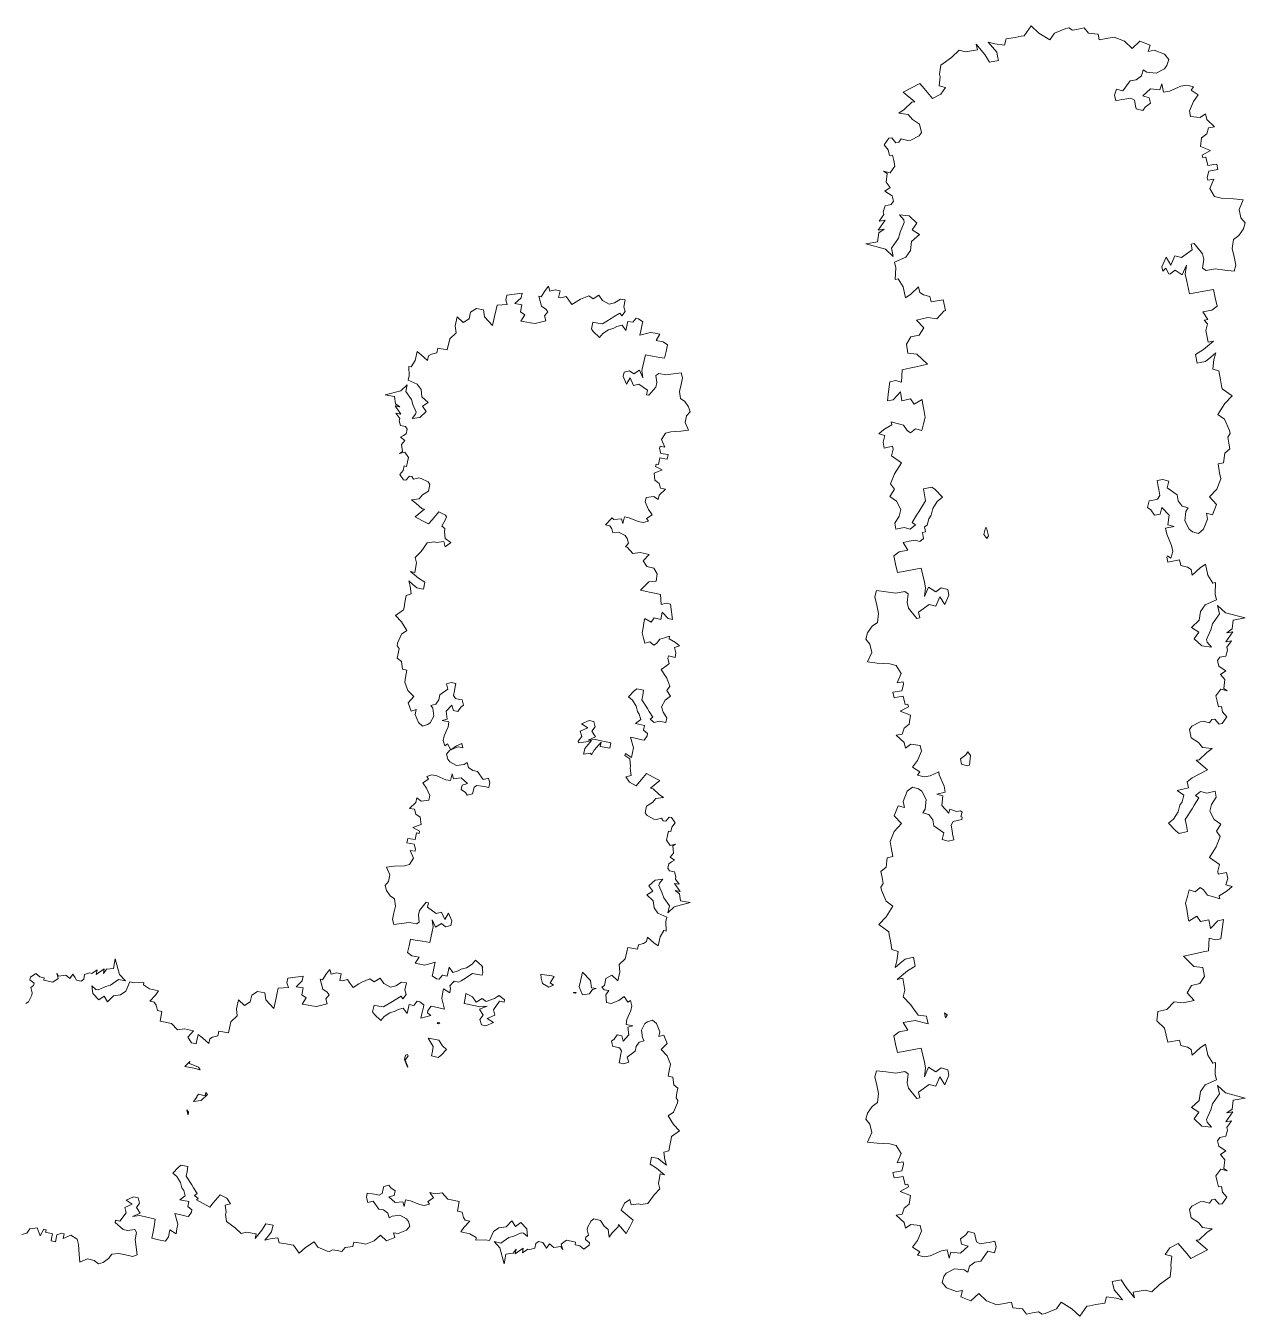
# Model space of a CAD drawing. Header units: millimetres. Extents: x 14385 to 129787, y 107826 to 186798.
# Drawn here: x 63507 to 68245, y 123745 to 128758 of the extents above; entities that cross this region are included whole.
import ezdxf

# ---------------------------------------------------------------- set-up
doc = ezdxf.new("R2010")
doc.units = ezdxf.units.MM
doc.header["$LTSCALE"] = 1000
doc.layers.add('FF-PLANTS', color=86, linetype='Continuous')

msp = doc.modelspace()

# ---------------------------------------------------------------- linework, layer by layer
at = {"layer": 'FF-PLANTS', "linetype": 'Continuous', "lineweight": 5, "flags": 128}
for points in [[(66969.1, 127990.9), (66938.8, 128019.3), (66901.6, 128024), (66918, 128004.3), (66920.4, 127993.5), (66904.5, 127956.8), (66897.7, 127933), (66870.2, 127894.3), (66877.4, 127861.7), (66847, 127890.2), (66770.3, 127910.4), (66816.6, 127918.6), (66821, 127953.2), (66841.8, 127968.2), (66818.6, 127964.1), (66846.1, 128002.8), (66823, 127998.7), (66841.3, 128024.5), (66838.9, 128035.4), (66845.7, 128059.1), (66868.9, 128063.3), (66878, 128076.2), (66873.2, 128097.9), (66859.2, 128106.7), (66845.2, 128115.4), (66866, 128130.4), (66849.6, 128150.1), (66854, 128184.7), (66840, 128193.5), (66865.6, 128186.7), (66883.9, 128212.6), (66879.1, 128234.3), (66874.3, 128256), (66862.7, 128253.9), (66857.9, 128275.6), (66841.5, 128295.3), (66859.9, 128321.1), (66871.4, 128323.1), (66887.8, 128303.5), (66899.4, 128305.6), (66908.6, 128318.5), (66934.2, 128311.8), (66945.7, 128313.8), (66978.1, 128330.9), (66987.2, 128343.8), (66980, 128376.3), (66952.1, 128393.9), (66935.7, 128413.5), (66898.5, 128418.2), (66919.3, 128433.2), (66949.2, 128461.1), (66960.8, 128463.1), (66916.4, 128500.3), (66948.8, 128517.4), (66981.1, 128534.4), (66997.5, 128514.8), (67030.3, 128475.5), (67062.6, 128492.5), (67081, 128518.4), (67055.4, 128525.1), (67059.8, 128559.7), (67057.4, 128570.6), (67061.7, 128605.2), (67103.2, 128635.1), (67133.2, 128663), (67158.7, 128656.3), (67205.1, 128664.5), (67200.2, 128686.2), (67233, 128647), (67251.8, 128616.5), (67286.6, 128622.7), (67284.2, 128633.5), (67279.3, 128655.2), (67263, 128674.8), (67246.6, 128694.5), (67272.1, 128687.8), (67309.3, 128683.1), (67316, 128706.9), (67350.8, 128713), (67373.9, 128717.2), (67385.5, 128719.2), (67413, 128758), (67443.4, 128729.5), (67485.4, 128703.2), (67503.7, 128729), (67547.6, 128748.1), (67559.2, 128750.2), (67573.2, 128741.4), (67596.4, 128745.5), (67619.5, 128749.6), (67635.9, 128730), (67673.1, 128725.3), (67677.9, 128703.6), (67712.6, 128709.8), (67735.8, 128713.9), (67775.3, 128698.4), (67805.7, 128670), (67835.6, 128697.9), (67875.2, 128682.4), (67868.4, 128658.6), (67891.6, 128662.7), (67931.1, 128647.2), (67947.5, 128627.6), (67940.7, 128603.8), (67931.6, 128590.9), (67899.2, 128573.9), (67862.1, 128578.5), (67848.1, 128587.3), (67841.3, 128563.5), (67820.6, 128548.6), (67797.4, 128544.4), (67769.9, 128505.7), (67744.3, 128512.4), (67737.5, 128488.7), (67742.3, 128467), (67765.5, 128471.1), (67777.1, 128473.1), (67800.2, 128477.3), (67814.2, 128468.5), (67819, 128446.8), (67821.4, 128435.9), (67847, 128429.2), (67856.2, 128442.1), (67876.9, 128457.1), (67872.1, 128478.8), (67846.6, 128485.5), (67876.5, 128513.4), (67913.6, 128508.7), (67920.4, 128532.5), (67927.6, 128500), (67950.8, 128504.1), (67994.7, 128523.2), (68017.9, 128527.3), (68043.4, 128520.6), (68034.3, 128507.7), (68062.2, 128490.1), (68043.9, 128464.3), (68027.9, 128427.6), (68032.7, 128405.9), (68069.9, 128401.2), (68090.6, 128416.2), (68095.4, 128394.5), (68125.8, 128366.1), (68102.7, 128361.9), (68095.9, 128338.2), (68075.1, 128323.2), (68070.8, 128288.6), (68110.3, 128273.1), (68078, 128256), (68080.4, 128245.2), (68092, 128247.2), (68099.2, 128214.7), (68122.3, 128218.8), (68133.9, 128220.9), (68138.7, 128199.2), (68104, 128193), (68097.2, 128169.2), (68099.6, 128158.4), (68122.8, 128162.5), (68106.8, 128125.8), (68125.6, 128095.3), (68151.2, 128088.6), (68199.9, 128086), (68237.1, 128081.3), (68221.1, 128044.6), (68228.3, 128012.1), (68244.7, 127992.5), (68237.9, 127968.7), (68219.6, 127942.9), (68198.8, 127927.9), (68194.5, 127893.3), (68201.7, 127860.7), (68208.9, 127828.2), (68202.1, 127804.4), (68165, 127809.1), (68127.8, 127813.7), (68093.1, 127807.5), (68079.1, 127816.3), (68083.5, 127850.9), (68078.7, 127872.6), (68045.9, 127911.9), (68034.3, 127909.9), (68039.1, 127888.2), (67997.6, 127858.2), (67972, 127864.9), (67956.1, 127828.3), (67937.3, 127858.8), (67921.4, 127822.1), (67925.3, 127804.2), (67936.1, 127817), (67947.8, 127794.7), (67951.7, 127793.6), (67972.5, 127808.6), (68000.5, 127791), (68016.4, 127827.7), (68012, 127793.1), (68016.8, 127771.4), (68028.9, 127717.1), (68063.6, 127723.3), (68098.3, 127729.5), (68121.5, 127733.6), (68128.7, 127701.1), (68135.9, 127668.5), (68115.2, 127653.6), (68080.4, 127647.4), (68099.2, 127616.9), (68085.6, 127614.4), (68098.7, 127600.3), (68092, 127574.7), (68100.3, 127528.4), (68122, 127533.2), (68082.7, 127500.4), (68052.2, 127481.6), (68058.4, 127446.9), (68069.2, 127449.3), (68090.9, 127454.1), (68110.6, 127470.5), (68130.2, 127486.9), (68123.5, 127461.3), (68118.8, 127424.2), (68142.6, 127417.4), (68148.8, 127382.7), (68152.9, 127359.5), (68155, 127347.9), (68193.7, 127320.4), (68165.3, 127290), (68138.9, 127248.1), (68164.7, 127229.7), (68183.8, 127185.8), (68185.9, 127174.2), (68177.1, 127160.3), (68181.2, 127137.1), (68185.4, 127113.9), (68165.7, 127097.5), (68161, 127060.4), (68139.3, 127055.6), (68145.5, 127020.9), (68149.7, 126997.7), (68134.1, 126958.1), (68105.7, 126927.8), (68133.6, 126897.8), (68118.1, 126858.3), (68094.3, 126865.1), (68098.4, 126841.9), (68082.9, 126802.4), (68063.3, 126786), (68039.5, 126792.7), (68026.6, 126801.9), (68009.6, 126834.2), (68014.2, 126871.4), (68023, 126885.4), (67999.3, 126892.1), (67984.3, 126912.9), (67980.2, 126936.1), (67941.4, 126963.6), (67948.1, 126989.2), (67924.4, 126995.9), (67902.7, 126991.1), (67906.8, 126968), (67908.9, 126956.4), (67913, 126933.2), (67904.2, 126919.2), (67882.5, 126914.4), (67871.6, 126912), (67864.9, 126886.5), (67877.8, 126877.3), (67892.8, 126856.5), (67914.5, 126861.3), (67921.2, 126886.9), (67949.1, 126857), (67944.5, 126819.8), (67968.2, 126813), (67935.7, 126805.8), (67939.8, 126782.7), (67958.9, 126738.8), (67963, 126715.6), (67956.3, 126690), (67943.4, 126699.2), (67939.7, 126693.3), (67943.8, 126674.7), (67990.1, 126682.9), (67995, 126661.2), (68020.5, 126654.5), (68034.5, 126645.7), (68039.3, 126624), (68069.2, 126651.9), (68090, 126666.9), (68099.6, 126623.5), (68118.4, 126593), (68130, 126595), (68128, 126549.6), (68132.8, 126527.9), (68088.9, 126508.8), (68070.6, 126483), (68066.2, 126448.3), (68036.3, 126420.4), (68064.2, 126402.9), (68045.9, 126377), (68076.3, 126348.6), (68113.4, 126343.9), (68097, 126363.6), (68094.6, 126374.4), (68110.6, 126411.1), (68117.3, 126434.9), (68144.9, 126473.6), (68137.6, 126506.2), (68168, 126477.7), (68244.7, 126457.6), (68198.4, 126449.3), (68194, 126414.7), (68173.3, 126399.7), (68196.4, 126403.9), (68168.9, 126365.1), (68192.1, 126369.2), (68173.7, 126343.4), (68176.1, 126332.6), (68169.3, 126308.8), (68146.2, 126304.7), (68137, 126291.8), (68141.8, 126270.1), (68155.8, 126261.3), (68169.8, 126252.5), (68149, 126237.5), (68165.4, 126217.9), (68161.1, 126183.2), (68175, 126174.5), (68149.5, 126181.2), (68131.1, 126155.4), (68135.9, 126133.7), (68140.7, 126111.9), (68152.3, 126114), (68157.1, 126092.3), (68173.5, 126072.7), (68155.2, 126046.8), (68143.6, 126044.8), (68127.2, 126064.4), (68115.6, 126062.4), (68106.4, 126049.4), (68080.9, 126056.2), (68069.3, 126054.1), (68037, 126037.1), (68027.8, 126024.2), (68035, 125991.6), (68063, 125974), (68079.4, 125954.4), (68116.5, 125949.7), (68095.8, 125934.7), (68065.8, 125906.9), (68054.2, 125904.8), (68098.6, 125867.6), (68066.3, 125850.5), (68038.1, 125835.7), (68019.7, 125820.4), (68023.9, 125797.2), (67980.5, 125787.6), (68006.3, 125769.2), (67999.6, 125743.7), (67990.8, 125729.7), (67984, 125704.1), (67966.5, 125676.2), (67946.8, 125659.8), (67974.7, 125629.8), (67987.6, 125620.7), (68020.2, 125627.9), (68016.1, 125651), (68011.9, 125674.2), (68038.3, 125716.2), (68047.1, 125730.1), (68064.7, 125758.1), (68051.7, 125767.3), (68071.4, 125783.7), (68095.2, 125776.9), (68127.7, 125784.1), (68131.8, 125761), (68114.3, 125733), (68107.5, 125707.4), (68124.6, 125675.1), (68150.4, 125656.7), (68132.8, 125628.8), (68147.8, 125608), (68132.3, 125568.5), (68123.5, 125554.5), (68105.9, 125526.5), (68131.7, 125508.2), (68144.6, 125499), (68137.9, 125473.4), (68140, 125461.8), (68172.5, 125469.1), (68176.7, 125445.9), (68169.9, 125420.3), (68193.7, 125413.6), (68174.1, 125397.2), (68143.6, 125378.4), (68145.6, 125366.8), (68121.9, 125373.6), (68098.1, 125380.3), (68083.1, 125401.1), (68070.2, 125410.3), (68050.6, 125393.9), (68026.8, 125400.7), (68020.1, 125375.1), (68013.4, 125349.5), (68017.5, 125326.4), (68023.7, 125291.6), (68025.7, 125280), (68056.2, 125298.8), (68071.2, 125278.1), (68103.7, 125285.3), (68109.9, 125250.6), (68138.4, 125280.9), (68160.1, 125285.7), (68155.4, 125248.6), (68150.7, 125211.4), (68129, 125206.6), (68105.3, 125213.4), (68102.7, 125164.7), (68081, 125159.9), (68048.4, 125152.7), (68005, 125143), (68045.8, 125103.9), (68080.4, 125099.6), (68086.6, 125064.8), (68069, 125036.9), (68036.5, 125029.7), (68018.9, 125001.7), (68046.8, 124971.8), (68003.4, 124962.1), (67968.8, 124966.5), (67940.3, 124936.1), (67905.5, 124928.4), (67905.8, 124926.9), (67901.4, 124892.2), (67931.8, 124863.8), (67943.8, 124809.6), (67990.1, 124817.8), (67995, 124796.1), (68020.5, 124789.4), (68034.5, 124780.6), (68039.3, 124758.9), (68069.2, 124786.8), (68090, 124801.8), (68099.6, 124758.3), (68118.4, 124727.9), (68130, 124729.9), (68128, 124684.5), (68132.8, 124662.7), (68088.9, 124643.6), (68070.6, 124617.8), (68066.2, 124583.2), (68036.3, 124555.3), (68064.2, 124537.7), (68045.9, 124511.9), (68076.3, 124483.5), (68113.4, 124478.8), (68097, 124498.5), (68094.6, 124509.3), (68110.6, 124546), (68117.3, 124569.8), (68144.9, 124608.5), (68137.6, 124641), (68168, 124612.6), (68244.7, 124592.4), (68198.4, 124584.2), (68194, 124549.6), (68173.3, 124534.6), (68196.4, 124538.7), (68168.9, 124500), (68192.1, 124504.1), (68173.7, 124478.3), (68176.1, 124467.4), (68169.3, 124443.7), (68146.2, 124439.5), (68137, 124426.6), (68141.8, 124404.9), (68155.8, 124396.1), (68169.8, 124387.3), (68149, 124372.4), (68165.4, 124352.7), (68161.1, 124318.1), (68175, 124309.3), (68149.5, 124316.1), (68131.1, 124290.2), (68135.9, 124268.5), (68140.7, 124246.8), (68152.3, 124248.9), (68157.1, 124227.2), (68173.5, 124207.5), (68155.2, 124181.7), (68143.6, 124179.7), (68127.2, 124199.3), (68115.6, 124197.2), (68106.4, 124184.3), (68080.9, 124191), (68069.3, 124189), (68037, 124171.9), (68027.8, 124159), (68035, 124126.5), (68063, 124108.9), (68079.4, 124089.3), (68116.5, 124084.6), (68095.8, 124069.6), (68065.8, 124041.7), (68054.2, 124039.7), (68098.6, 124002.4), (68066.3, 123985.4), (68033.9, 123968.4), (68017.5, 123988), (67984.8, 124027.3), (67952.4, 124010.3), (67934.1, 123984.4), (67959.6, 123977.7), (67955.3, 123943.1), (67957.7, 123932.2), (67953.3, 123897.6), (67911.8, 123867.7), (67881.9, 123839.8), (67856.3, 123846.5), (67810, 123838.3), (67814.8, 123816.6), (67782, 123855.8), (67763.2, 123886.3), (67728.5, 123880.1), (67730.9, 123869.3), (67735.7, 123847.6), (67752.1, 123827.9), (67768.5, 123808.3), (67742.9, 123815), (67705.8, 123819.7), (67699, 123795.9), (67664.3, 123789.7), (67641.1, 123785.6), (67629.5, 123783.6), (67602, 123744.8), (67571.6, 123773.2), (67529.7, 123799.6), (67511.3, 123773.8), (67467.4, 123754.7), (67455.8, 123752.6), (67441.8, 123761.4), (67418.7, 123757.3), (67395.5, 123753.2), (67379.1, 123772.8), (67342, 123777.5), (67337.2, 123799.2), (67302.4, 123793), (67279.3, 123788.9), (67239.7, 123804.4), (67209.3, 123832.8), (67179.4, 123804.9), (67139.9, 123820.4), (67146.6, 123844.2), (67123.5, 123840.1), (67083.9, 123855.6), (67067.5, 123875.2), (67074.3, 123899), (67083.5, 123911.9), (67115.8, 123928.9), (67153, 123924.3), (67167, 123915.5), (67173.7, 123939.3), (67194.5, 123954.2), (67217.6, 123958.4), (67245.2, 123997.1), (67270.7, 123990.4), (67277.5, 124014.1), (67272.7, 124035.8), (67249.5, 124031.7), (67238, 124029.6), (67214.8, 124025.5), (67200.8, 124034.3), (67196, 124056), (67193.6, 124066.9), (67168, 124073.6), (67158.9, 124060.7), (67138.1, 124045.7), (67142.9, 124024), (67168.5, 124017.3), (67138.5, 123989.4), (67101.4, 123994), (67094.6, 123970.3), (67087.4, 124002.8), (67064.3, 123998.7), (67020.3, 123979.6), (66997.2, 123975.5), (66971.6, 123982.2), (66980.8, 123995.1), (66952.8, 124012.7), (66971.2, 124038.5), (66987.1, 124075.2), (66982.3, 124096.9), (66945.2, 124101.6), (66924.4, 124086.6), (66919.6, 124108.3), (66889.2, 124136.7), (66912.4, 124140.9), (66919.2, 124164.6), (66939.9, 124179.6), (66944.3, 124214.2), (66904.7, 124229.7), (66937.1, 124246.8), (66934.7, 124257.6), (66923.1, 124255.6), (66915.9, 124288.1), (66892.7, 124284), (66881.1, 124281.9), (66876.3, 124303.6), (66911.1, 124309.8), (66917.8, 124333.6), (66915.4, 124344.4), (66892.3, 124340.3), (66908.2, 124377), (66889.4, 124407.5), (66863.9, 124414.2), (66815.1, 124416.8), (66778, 124421.5), (66793.9, 124458.1), (66786.7, 124490.7), (66770.3, 124510.3), (66777.1, 124534.1), (66795.4, 124559.9), (66816.2, 124574.9), (66820.6, 124609.5), (66813.4, 124642.1), (66806.1, 124674.6), (66812.9, 124698.4), (66850.1, 124693.7), (66887.2, 124689.1), (66921.9, 124695.2), (66935.9, 124686.5), (66931.6, 124651.8), (66936.4, 124630.1), (66969.1, 124590.9), (66980.7, 124592.9), (66975.9, 124614.6), (67017.4, 124644.6), (67043, 124637.9), (67058.9, 124674.5), (67077.7, 124644), (67093.7, 124680.7), (67088.9, 124702.4), (67063.3, 124709.1), (67042.6, 124694.2), (67014.6, 124711.7), (66998.6, 124675.1), (67003, 124709.7), (66998.2, 124731.4), (66986.2, 124785.6), (66951.4, 124779.5), (66916.7, 124773.3), (66893.5, 124769.1), (66886.3, 124801.7), (66879.1, 124834.3), (66899.9, 124849.2), (66934.6, 124855.4), (66915.8, 124885.9), (66939, 124890), (66962.1, 124894.2), (67013.3, 124880.7), (67008.4, 124902.4), (67006.6, 124910.5), (66974.1, 124914.6), (66944.2, 124956.1), (66916.3, 124986.1), (66923, 125011.6), (66914.8, 125057.9), (66893.1, 125053.1), (66932.4, 125085.9), (66962.8, 125104.7), (66956.7, 125139.4), (66945.8, 125137), (66924.1, 125132.2), (66904.5, 125115.8), (66884.8, 125099.5), (66891.6, 125125), (66896.2, 125162.2), (66872.5, 125168.9), (66866.3, 125203.7), (66862.1, 125226.8), (66860.1, 125238.4), (66821.3, 125265.9), (66849.8, 125296.3), (66876.1, 125338.3), (66850.3, 125356.6), (66831.2, 125400.5), (66829.1, 125412.1), (66837.9, 125426.1), (66833.8, 125449.3), (66829.7, 125472.4), (66849.3, 125488.8), (66854, 125525.9), (66875.7, 125530.8), (66869.5, 125565.5), (66865.4, 125588.7), (66880.9, 125628.2), (66909.3, 125658.6), (66881.4, 125688.5), (66897, 125728.1), (66920.7, 125721.3), (66916.6, 125744.5), (66932.1, 125784), (66951.7, 125800.4), (66975.5, 125793.6), (66988.4, 125784.4), (67005.5, 125752.1), (67000.8, 125715), (66992, 125701), (67015.8, 125694.2), (67030.8, 125673.5), (67034.9, 125650.3), (67073.6, 125622.8), (67066.9, 125597.2), (67090.7, 125590.4), (67112.4, 125595.2), (67108.2, 125618.4), (67106.2, 125630), (67102, 125653.1), (67110.8, 125667.1), (67132.5, 125671.9), (67143.4, 125674.3), (67145.7, 125683.3), (67139.9, 125685.6), (67145, 125703.5), (67138.8, 125707.9), (67123.5, 125705.2), (67097.9, 125715.2), (67093.8, 125699.5), (67065.9, 125729.4), (67070.6, 125766.5), (67046.8, 125773.3), (67079.4, 125780.5), (67075.2, 125803.7), (67056.1, 125847.6), (67054, 125859.4), (67020.3, 125844.7), (66997.2, 125840.6), (66971.6, 125847.3), (66980.8, 125860.3), (66952.8, 125877.8), (66971.2, 125903.7), (66987.1, 125940.3), (66982.3, 125962), (66945.2, 125966.7), (66924.4, 125951.7), (66919.6, 125973.4), (66889.2, 126001.9), (66912.4, 126006), (66919.2, 126029.7), (66939.9, 126044.7), (66944.3, 126079.3), (66904.7, 126094.9), (66937.1, 126111.9), (66934.7, 126122.7), (66923.1, 126120.7), (66915.9, 126153.2), (66892.7, 126149.1), (66881.1, 126147.1), (66876.3, 126168.8), (66911.1, 126174.9), (66917.8, 126198.7), (66915.4, 126209.6), (66892.3, 126205.4), (66908.2, 126242.1), (66889.4, 126272.6), (66863.9, 126279.3), (66815.1, 126281.9), (66778, 126286.6), (66793.9, 126323.3), (66786.7, 126355.8), (66770.3, 126375.5), (66777.1, 126399.2), (66795.4, 126425.1), (66816.2, 126440), (66820.6, 126474.6), (66813.4, 126507.2), (66806.1, 126539.8), (66812.9, 126563.5), (66850.1, 126558.9), (66887.2, 126554.2), (66921.9, 126560.4), (66935.9, 126551.6), (66931.6, 126517), (66936.4, 126495.3), (66969.1, 126456), (66980.7, 126458.1), (66975.9, 126479.8), (67017.4, 126509.7), (67043, 126503), (67058.9, 126539.7), (67077.7, 126509.2), (67093.7, 126545.8), (67088.9, 126567.5), (67063.3, 126574.3), (67042.6, 126559.3), (67014.6, 126576.9), (66998.6, 126540.2), (67003, 126574.8), (66998.2, 126596.5), (66986.2, 126650.8), (66951.4, 126644.6), (66916.7, 126638.4), (66893.5, 126634.3), (66886.3, 126666.8), (66879.1, 126699.4), (66899.9, 126714.4), (66934.6, 126720.5), (66915.8, 126751), (66939, 126755.2), (66962.1, 126759.3), (66981.3, 126754.3), (66995.3, 126766), (66991.2, 126789.1), (67003.1, 126791.8), (67001.2, 126800.1), (66998.8, 126810.9), (67009.1, 126818.3), (67015.5, 126842.7), (67024.3, 126856.7), (67031, 126882.2), (67048.6, 126910.2), (67068.2, 126926.6), (67040.3, 126956.5), (67027.4, 126965.7), (66994.9, 126958.5), (66999, 126935.3), (67003.1, 126912.1), (66976.7, 126870.2), (66968, 126856.2), (66950.4, 126828.2), (66963.3, 126819.1), (66943.7, 126802.7), (66919.9, 126809.4), (66887.3, 126802.2), (66883.2, 126825.4), (66900.8, 126853.4), (66907.5, 126878.9), (66890.5, 126911.3), (66864.6, 126929.6), (66882.2, 126957.6), (66867.3, 126978.3), (66882.8, 127017.9), (66891.6, 127031.9), (66909.1, 127059.8), (66883.3, 127078.2), (66870.4, 127087.4), (66877.1, 127112.9), (66875.1, 127124.5), (66842.5, 127117.3), (66838.4, 127140.5), (66845.1, 127166), (66821.3, 127172.8), (66841, 127189.2), (66871.5, 127208), (66869.4, 127219.6), (66893.2, 127212.8), (66916.9, 127206), (66931.9, 127185.3), (66944.8, 127176.1), (66964.5, 127192.5), (66988.2, 127185.7), (66995, 127211.3), (67001.7, 127236.8), (66997.6, 127260), (66991.4, 127294.7), (66989.3, 127306.3), (66958.8, 127287.5), (66943.8, 127308.3), (66911.3, 127301.1), (66905.1, 127335.8), (66876.7, 127305.4), (66855, 127300.6), (66859.6, 127337.8), (66864.3, 127374.9), (66886, 127379.7), (66909.8, 127372.9), (66912.4, 127421.7), (66934.1, 127426.5), (66966.6, 127433.7), (67010, 127443.3), (66969.2, 127482.4), (66934.6, 127486.8), (66928.4, 127521.5), (66946, 127549.5), (66978.6, 127556.7), (66996.1, 127584.7), (66968.2, 127614.6), (67011.7, 127624.2), (67046.3, 127619.9), (67074.7, 127650.2), (67080.5, 127651.5), (67071.2, 127693.2), (67024.9, 127685), (67020.1, 127706.7), (66994.5, 127713.4), (66980.5, 127722.2), (66975.7, 127743.9), (66945.8, 127716), (66925, 127701), (66915.4, 127744.4), (66896.6, 127774.9), (66885, 127772.9), (66887, 127818.3), (66882.2, 127840), (66926.1, 127859.1), (66944.5, 127885), (66948.8, 127919.6), (66978.8, 127947.5), (66950.8, 127965.1)], [(67240.2, 126808.2), (67236.1, 126807.3), (67229.4, 126781.7), (67240.4, 126766.5), (67247.3, 126776.2)], [(65654.8, 125972.6), (65684.7, 125976.4), (65705.2, 125981.8), (65692, 125966), (65678.9, 125950.2), (65675, 125932.8), (65674.1, 125928.6), (65700.8, 125932), (65704.9, 125925.4), (65716.1, 125943.6), (65742.4, 125975.2), (65738.6, 125957.7), (65775.8, 125951.1), (65776.8, 125951.3), (65780.5, 125972.3), (65736.9, 125982), (65719.5, 125985.9), (65691.6, 125982.4), (65721.1, 125995.2), (65707, 126017.7), (65719, 126034.3), (65713.6, 126054.9), (65696.2, 126058.7), (65666.7, 126045.9), (65691.2, 126030.8), (65661.7, 126018), (65667.1, 125997.5), (65653.2, 125978.2)], [(67158.9, 125925.8), (67138.1, 125910.8), (67142.9, 125889.1), (67164.1, 125883.6), (67173.4, 125885.6), (67178.1, 125922.8), (67167.3, 125937.7)], [(65657.5, 125024.5), (65669.7, 124993.5), (65697.5, 124997), (65709.6, 125013.7), (65723.4, 125017.6), (65705.1, 125020.9), (65701.6, 125048.7), (65670.2, 125081.5), (65662.5, 125046.6)], [(65508.1, 125074.1), (65509, 125058.1), (65514.4, 125037.6), (65538.9, 125022.5), (65558.1, 125030.9), (65545, 125040.4), (65560.1, 125064.9), (65550.8, 125066.5), (65522.9, 125071.5)], [(65217.4, 124998.7), (65215.4, 124987.7), (65210.5, 124959.8), (65254.1, 124950.2), (65271.5, 124946.3), (65299.3, 124949.8), (65269.9, 124937), (65284, 124914.5), (65271.9, 124897.8), (65277.4, 124877.3), (65294.8, 124873.4), (65324.3, 124886.2), (65299.8, 124901.3), (65329.2, 124914.2), (65323.8, 124934.7), (65347.9, 124968.1), (65365.4, 124964.2), (65367, 124973.5), (65346.5, 124990.7), (65339.5, 124986.3), (65328.3, 124979.2), (65296.5, 124966.8), (65279.8, 124978.8), (65257.3, 124964.7), (65242.6, 124985.4)], [(65635, 125002.1), (65634.8, 125001.2), (65643.6, 124999.3), (65645.3, 125002.6)], [(65115.4, 124884.2), (65108.3, 124885.7), (65105.9, 124881.9), (65111, 124881)], [(67076.1, 124923.1), (67080.3, 124903.9), (67087.5, 124914.1), (67086.8, 124915.5)], [(65112.5, 124817.1), (65112.5, 124817.3), (65092.4, 124820.9), (65070.1, 124824.9), (65090.1, 124793), (65086.8, 124774.4), (65083.5, 124755.8), (65109.6, 124750), (65120, 124757.4), (65142.4, 124781.4), (65126.7, 124794.6)], [(64178.2, 124711.7), (64142.9, 124727.1), (64144.4, 124733.9), (64125.3, 124715.5), (64160.2, 124707.8), (64184.9, 124702.3)], [(64993, 124756.5), (64990.1, 124761.1), (64982, 124759), (64978.1, 124741.5), (64990.9, 124712.1), (64991.5, 124713), (64980.9, 124739.8)], [(64188.4, 124583), (64212.8, 124605.9), (64207, 124614.1), (64204.7, 124601.2), (64178.5, 124607), (64172.5, 124598.7), (64171.7, 124595.1), (64158.5, 124579.3)], [(64137.6, 124528.4), (64139.6, 124537.3), (64132.7, 124547), (64137.4, 124529)]]:
    msp.add_lwpolyline(points, close=True, dxfattribs=at)
msp.add_lwpolyline([(63506.9, 124959), (63517.3, 124966.3), (63531, 124992.3), (63532.6, 125001.6), (63527.2, 125022.2), (63537.6, 125029.6), (63539.3, 125038.9), (63523.5, 125052), (63525.1, 125061.3), (63545.9, 125076.1), (63561.7, 125062.9), (63579.1, 125059), (63577.5, 125049.7), (63594.9, 125045.9), (63612.4, 125042), (63633.1, 125056.8), (63627.7, 125077.3), (63634.8, 125066.1), (63662.6, 125069.6), (63678.4, 125056.4), (63690.4, 125073.1), (63697.5, 125061.8), (63704.5, 125050.6), (63722, 125046.7), (63732.4, 125054.1), (63735.7, 125072.7), (63754.8, 125078.2), (63763.5, 125076.2), (63784.3, 125091), (63780.9, 125072.4), (63812.1, 125094.5), (63808.8, 125075.9), (63820.8, 125092.6), (63848.6, 125096.1), (63855.2, 125133.3), (63871.5, 125071.7), (63894.3, 125047.3), (63868.1, 125053), (63837, 125030.9), (63817.9, 125025.5), (63788.4, 125012.7), (63779.7, 125014.6), (63763.9, 125027.8), (63767.7, 124997.9), (63790.5, 124973.5), (63811.3, 124988.3), (63825.4, 124965.8), (63847.8, 124989.8), (63875.6, 124993.3), (63896.4, 125008.1), (63911.7, 125043.4), (63929.2, 125039.5), (63965.7, 125041.1), (63964.1, 125031.8), (63988.6, 125016.7), (64023.5, 125009), (64011.4, 124992.3), (63989, 124968.2), (64006.5, 124964.4), (64013.5, 124953.1), (64018.9, 124932.6), (64036.4, 124928.7), (64029.7, 124891.5), (64073.3, 124881.8), (64096.2, 124857.4), (64124, 124860.9), (64158.9, 124853.2), (64136.5, 124829.1), (64150.6, 124806.7), (64168.8, 124802.6), (64169.6, 124803.9), (64177.4, 124838.8), (64194, 124826.8), (64218.1, 124804.4), (64222, 124821.8), (64233.2, 124828.9), (64253.7, 124834.3), (64257.6, 124851.7), (64294.8, 124845.1), (64304.5, 124888.7), (64328.9, 124911.5), (64325.4, 124939.3), (64333.1, 124974.2), (64357.2, 124951.8), (64379.7, 124965.9), (64385.5, 124992.1), (64407.9, 125006.2), (64435.9, 125001.3), (64439.4, 124973.4), (64470.8, 124940.7), (64478.5, 124975.5), (64484.3, 125001.7), (64488.2, 125019.1), (64527.4, 125021.2), (64521.9, 125040.3), (64525.8, 125057.8), (64555.6, 125061.5), (64585.5, 125065.3), (64581.6, 125047.8), (64557.2, 125025), (64585.1, 125020), (64579.3, 124993.8), (64596, 124981.8), (64580.9, 124957.3), (64590.2, 124955.6), (64618.1, 124950.7), (64636.7, 124947.4), (64657.3, 124952.8), (64677.8, 124958.2), (64672.4, 124977.3), (64685.6, 124993.1), (64678.2, 125003.4), (64661.5, 125015.5), (64656.1, 125034.6), (64650.6, 125053.7), (64659.9, 125052), (64675, 125076.5), (64688.2, 125092.3), (64693.6, 125073.2), (64714.2, 125078.6), (64732.8, 125075.3), (64727, 125049.1), (64736.3, 125047.5), (64756.9, 125052.9), (64764.2, 125042.5), (64779, 125021.7), (64801.5, 125035.9), (64812.7, 125042.9), (64844.5, 125055.4), (64861.2, 125043.4), (64883.6, 125057.5), (64898.4, 125036.7), (64924.4, 125023), (64944.9, 125028.4), (64967.4, 125042.6), (64986, 125039.3), (64980.2, 125013.1), (64985.7, 124994), (64972.5, 124978.2), (64965.1, 124988.6), (64942.6, 124974.5), (64931.4, 124967.4), (64897.7, 124946.2), (64879.1, 124949.5), (64860.5, 124952.8), (64854.7, 124926.7), (64862, 124916.3), (64886.1, 124893.9), (64899.3, 124909.7), (64921.7, 124923.8), (64942.3, 124929.2), (64953.5, 124936.3), (64974.1, 124941.7), (64988.8, 124920.9), (64996.5, 124955.8), (65015.2, 124952.5), (65028.3, 124968.3), (65037.6, 124966.6), (65054.3, 124954.6), (65052.4, 124945.9), (65046.6, 124919.7), (65042.7, 124902.3), (65081.5, 124912.5), (65068.1, 124923.7), (65069.7, 124933), (65081.7, 124949.7), (65090.5, 124947.7), (65116.6, 124941.9), (65134.1, 124938.1), (65123.3, 124979.2), (65126.6, 124997.8), (65129.9, 125016.4), (65154.4, 125001.3), (65157.7, 125019.8), (65155.3, 125028.2), (65168.5, 125044), (65169.2, 125042.9), (65171.4, 125045.9), (65189.2, 125041.9), (65198.3, 125047.7), (65209.6, 125054.8), (65243.3, 125076), (65261.9, 125072.6), (65280.5, 125069.3), (65283, 125080.3), (65280.6, 125099.1), (65283.2, 125099.8), (65278.9, 125105.9), (65254.9, 125128.3), (65241.7, 125112.5), (65219.2, 125098.4), (65198.7, 125093), (65187.5, 125085.9), (65166.9, 125080.5), (65152.2, 125101.3), (65144.4, 125066.4), (65125.8, 125069.7), (65112.7, 125053.9), (65103.3, 125055.6), (65086.7, 125067.6), (65088.6, 125076.3), (65094.4, 125102.5), (65098.3, 125119.9), (65057.2, 125109.1), (65038.6, 125112.4), (65019.9, 125115.7), (65035, 125140.2), (65007.1, 125145.2), (64990.4, 125157.2), (64996.2, 125183.4), (65002, 125209.6), (65020.7, 125206.3), (65048.6, 125201.3), (65076.5, 125196.3), (65086.2, 125239.9), (65090, 125257.4), (65086.5, 125285.2), (65099.3, 125255.7), (65121.8, 125269.8), (65138.5, 125257.8), (65159, 125263.2), (65162.9, 125280.6), (65150.1, 125310.1), (65135, 125285.6), (65122.2, 125315.1), (65101.6, 125309.7), (65068.3, 125333.8), (65072.1, 125351.2), (65062.8, 125352.9), (65036.5, 125321.3), (65032.6, 125303.8), (65036.1, 125276), (65024.9, 125269), (64997, 125273.9), (64967.1, 125270.2), (64937.3, 125266.4), (64931.8, 125285.5), (64937.6, 125311.7), (64943.4, 125337.9), (64939.9, 125365.7), (64923.2, 125377.7), (64908.5, 125398.5), (64903, 125417.6), (64916.2, 125433.4), (64922, 125459.5), (64909.2, 125489), (64939, 125492.7), (64978.2, 125494.8), (64998.7, 125500.2), (65013.8, 125524.7), (65001, 125554.2), (65019.6, 125550.9), (65021.6, 125559.6), (65016.1, 125578.7), (64988.2, 125583.7), (64992.1, 125601.1), (65001.4, 125599.5), (65020, 125596.2), (65025.8, 125622.3), (65035.1, 125620.7), (65037, 125629.4), (65011, 125643.1), (65042.8, 125655.6), (65039.3, 125683.4), (65022.6, 125695.4), (65017.2, 125714.5), (64998.6, 125717.8), (65023, 125740.7), (65026.9, 125758.1), (65043.5, 125746.1), (65073.4, 125749.8), (65077.3, 125767.3), (65064.4, 125796.8), (65049.7, 125817.5), (65072.2, 125831.6), (65064.8, 125842), (65085.3, 125847.4), (65104, 125844.1), (65139.2, 125828.8), (65157.9, 125825.4), (65163.7, 125851.6), (65169.1, 125832.5), (65198.9, 125836.2), (65223, 125813.8), (65202.5, 125808.4), (65198.6, 125791), (65215.3, 125779), (65222.6, 125768.6), (65243.2, 125774), (65245.1, 125782.7), (65249, 125800.1), (65260.2, 125807.2), (65278.8, 125803.9), (65288.2, 125802.2), (65306.8, 125798.9), (65310.6, 125816.4), (65305.2, 125835.5), (65284.6, 125830.1), (65262.5, 125861.2), (65243.9, 125864.5), (65227.2, 125876.5), (65221.8, 125895.6), (65210.5, 125888.6), (65180.7, 125884.8), (65154.7, 125898.5), (65147.3, 125908.9), (65141.9, 125928), (65155.1, 125943.8), (65186.8, 125956.3), (65205.5, 125952.9), (65200.8, 125969.3), (65180.1, 125960.3), (65159.3, 125945.5), (65145.2, 125968), (65134.8, 125960.6), (65129.4, 125981.2), (65132.7, 125999.8), (65148.1, 126035.1), (65151.4, 126053.7), (65125.2, 126059.5), (65144.3, 126064.9), (65140.6, 126094.8), (65163, 126118.9), (65168.4, 126098.3), (65185.8, 126094.4), (65197.9, 126111.1), (65208.3, 126118.5), (65202.8, 126139), (65194.1, 126141), (65176.7, 126144.8), (65169.6, 126156.1), (65172.9, 126174.7), (65174.6, 126184), (65177.9, 126202.6), (65160.5, 126206.5), (65141.4, 126201), (65146.8, 126180.5), (65115.6, 126158.4), (65112.3, 126139.8), (65100.3, 126123.1), (65081.2, 126117.6), (65088.3, 126106.4), (65092, 126076.5), (65078.3, 126050.6), (65067.9, 126043.2), (65048.8, 126037.7), (65033, 126050.9), (65020.6, 126082.7), (65023.9, 126101.3), (65004.8, 126095.9), (64992.3, 126127.6), (65014.7, 126151.7), (64991.9, 126176.1), (64979.4, 126207.9), (64982.7, 126226.5), (64987.7, 126254.4), (64970.3, 126258.3), (64966.5, 126288.1), (64950.7, 126301.3), (64954, 126319.9), (64957.4, 126338.5), (64950.3, 126349.8), (64952, 126359.1), (64967.3, 126394.4), (64988.1, 126409.1), (64966.9, 126442.8), (64944, 126467.3), (64975.2, 126489.4), (64976.8, 126498.7), (64980.1, 126517.3), (64985.1, 126545.2), (65004.2, 126550.7), (65000.5, 126580.5), (64995, 126601.1), (65010.8, 126587.9), (65026.6, 126574.7), (65044.1, 126570.9), (65052.8, 126568.9), (65057.8, 126596.8), (65033.2, 126611.9), (65001.7, 126638.3), (65019.1, 126634.4), (65025.7, 126671.6), (65020.3, 126692.2), (65042.8, 126716.2), (65066.8, 126749.6), (65094.6, 126753.1), (65103.4, 126751.2), (65131.2, 126754.7), (65136.6, 126734.2), (65157.4, 126748.9), (65158.2, 126750.6), (65137.2, 126765.7), (65133.7, 126793.6), (65135.6, 126802.3), (65135.3, 126804.7), (65123.7, 126814.4), (65137.4, 126840.4), (65142.4, 126849.9), (65137.9, 126856.3), (65111.9, 126870), (65085.6, 126838.4), (65072.4, 126822.6), (65046.4, 126836.3), (65020.5, 126850), (65056.1, 126879.9), (65046.8, 126881.6), (65022.7, 126904), (65006.1, 126916), (65035.9, 126919.8), (65049.1, 126935.5), (65071.6, 126949.7), (65077.4, 126975.8), (65070, 126986.2), (65044, 126999.9), (65034.7, 127001.6), (65014.1, 126996.2), (65006.8, 127006.5), (64997.5, 127008.2), (64984.3, 126992.4), (64975, 126994.1), (64960.2, 127014.8), (64973.4, 127030.6), (64977.3, 127048), (64986.6, 127046.4), (64990.4, 127063.8), (64994.3, 127081.3), (64979.6, 127102), (64959, 127096.6), (64970.3, 127103.7), (64966.7, 127131.5), (64979.9, 127147.3), (64963.2, 127159.3), (64974.5, 127166.4), (64985.7, 127173.4), (64989.6, 127190.9), (64982.2, 127201.3), (64963.6, 127204.6), (64958.2, 127223.7), (64960.1, 127232.4), (64945.3, 127253.2), (64963.9, 127249.8), (64941.8, 127281), (64960.4, 127277.7), (64943.8, 127289.7), (64940.3, 127317.5), (64903, 127324.2), (64964.7, 127340.4), (64989.1, 127363.2), (64983.3, 127337.1), (65005.4, 127305.9), (65010.8, 127286.8), (65023.7, 127257.3), (65021.7, 127248.6), (65008.5, 127232.8), (65038.4, 127236.6), (65062.8, 127259.4), (65048.1, 127280.2), (65070.5, 127294.3), (65046.5, 127316.7), (65043, 127344.6), (65028.2, 127365.3), (64992.9, 127380.7), (64996.8, 127398.1), (64995.2, 127434.6), (65004.5, 127433), (65019.6, 127457.5), (65027.4, 127492.4), (65044, 127480.3), (65068.1, 127457.9), (65072, 127475.4), (65083.2, 127482.4), (65103.7, 127487.8), (65107.6, 127505.3), (65144.8, 127498.6), (65154.5, 127542.3), (65178.9, 127565.1), (65175.4, 127592.9), (65183.1, 127627.8), (65207.2, 127605.4), (65229.7, 127619.5), (65235.5, 127645.7), (65257.9, 127659.8), (65285.9, 127654.8), (65289.4, 127627), (65320.8, 127594.2), (65328.5, 127629.1), (65334.3, 127655.3), (65338.2, 127672.7), (65377.4, 127674.8), (65371.9, 127693.9), (65375.8, 127711.3), (65405.6, 127715.1), (65435.5, 127718.8), (65431.6, 127701.4), (65407.2, 127678.5), (65435.1, 127673.6), (65429.3, 127647.4), (65446, 127635.4), (65430.9, 127610.9), (65440.2, 127609.2), (65468.1, 127604.2), (65486.7, 127600.9), (65507.3, 127606.3), (65527.8, 127611.7), (65522.4, 127630.8), (65535.6, 127646.6), (65528.2, 127657), (65511.5, 127669), (65506.1, 127688.1), (65500.6, 127707.2), (65509.9, 127705.6), (65525, 127730.1), (65538.2, 127745.9), (65543.6, 127726.8), (65564.2, 127732.2), (65582.8, 127728.9), (65577, 127702.7), (65586.3, 127701), (65606.9, 127706.4), (65614.2, 127696.1), (65629, 127675.3), (65651.5, 127689.4), (65662.7, 127696.5), (65694.5, 127709), (65711.2, 127696.9), (65733.6, 127711.1), (65748.4, 127690.3), (65774.4, 127676.6), (65794.9, 127682), (65817.4, 127696.1), (65836, 127692.8), (65830.2, 127666.7), (65835.7, 127647.6), (65822.5, 127631.8), (65815.1, 127642.2), (65792.6, 127628), (65781.4, 127621), (65747.7, 127599.8), (65729.1, 127603.1), (65710.5, 127606.4), (65704.7, 127580.2), (65712, 127569.9), (65736.1, 127547.5), (65749.3, 127563.2), (65771.7, 127577.4), (65792.3, 127582.8), (65803.5, 127589.8), (65824.1, 127595.2), (65838.8, 127574.5), (65846.5, 127609.4), (65865.2, 127606.1), (65878.3, 127621.8), (65887.6, 127620.2), (65904.3, 127608.1), (65902.4, 127599.4), (65896.6, 127573.3), (65892.7, 127555.8), (65933.8, 127566.6), (65952.4, 127563.3), (65971, 127560), (65955.9, 127535.5), (65983.9, 127530.5), (66000.5, 127518.5), (65994.7, 127492.3), (65988.9, 127466.2), (65970.3, 127469.5), (65942.4, 127474.5), (65914.5, 127479.4), (65904.8, 127435.8), (65901, 127418.4), (65904.5, 127390.6), (65891.7, 127420), (65869.2, 127405.9), (65852.5, 127417.9), (65832, 127412.5), (65828.1, 127395.1), (65840.9, 127365.6), (65856, 127390.1), (65868.8, 127360.6), (65889.4, 127366.1), (65922.7, 127342), (65918.9, 127324.5), (65928.2, 127322.9), (65954.5, 127354.5), (65958.4, 127371.9), (65954.9, 127399.7), (65966.1, 127406.8), (65994, 127401.8), (66023.9, 127405.6), (66053.7, 127409.3), (66059.2, 127390.2), (66053.4, 127364), (66047.6, 127337.9), (66051.1, 127310.1), (66067.8, 127298), (66082.5, 127277.3), (66088, 127258.2), (66074.8, 127242.4), (66069, 127216.2), (66081.8, 127186.7), (66052, 127183), (66012.8, 127180.9), (65992.2, 127175.5), (65977.1, 127151), (65990, 127121.5), (65971.3, 127124.8), (65969.4, 127116.1), (65974.9, 127097), (66002.8, 127092), (65998.9, 127074.6), (65989.6, 127076.3), (65971, 127079.6), (65965.2, 127053.4), (65955.9, 127055.1), (65954, 127046.3), (65979.9, 127032.6), (65948.2, 127020.2), (65951.7, 126992.4), (65968.3, 126980.3), (65973.8, 126961.2), (65992.4, 126957.9), (65968, 126935.1), (65964.1, 126917.6), (65947.4, 126929.7), (65917.6, 126925.9), (65913.7, 126908.5), (65926.5, 126879), (65941.3, 126858.2), (65918.8, 126844.1), (65926.2, 126833.7), (65905.6, 126828.3), (65887, 126831.6), (65851.7, 126847), (65833.1, 126850.3), (65827.3, 126824.1), (65821.9, 126843.2), (65792, 126839.5), (65784.3, 126846.7), (65781.4, 126842.8), (65759, 126818.7), (65776.5, 126814.9), (65783.5, 126803.6), (65787.6, 126788.1), (65810.3, 126790.9), (65836.3, 126777.2), (65843.7, 126766.8), (65849.1, 126747.7), (65837.3, 126733.7), (65843.3, 126732.3), (65866.2, 126707.9), (65894, 126711.4), (65928.9, 126703.7), (65906.5, 126679.6), (65920.6, 126657.2), (65946.8, 126651.4), (65960.9, 126628.9), (65955.9, 126601), (65928.1, 126597.5), (65895.3, 126566), (65930.2, 126558.3), (65956.4, 126552.5), (65973.8, 126548.6), (65975.9, 126509.5), (65995, 126514.9), (66012.4, 126511.1), (66016.2, 126481.2), (66019.9, 126451.3), (66002.5, 126455.2), (65979.6, 126479.6), (65974.7, 126451.7), (65948.5, 126457.5), (65936.5, 126440.8), (65912, 126455.9), (65910.3, 126446.6), (65905.3, 126418.7), (65902, 126400.1), (65907.4, 126379.5), (65912.8, 126359), (65931.9, 126364.4), (65947.7, 126351.3), (65958.1, 126358.6), (65970.1, 126375.3), (65989.2, 126380.8), (66008.3, 126386.2), (66006.7, 126376.9), (66031.2, 126361.8), (66047, 126348.6), (66027.9, 126343.2), (66033.3, 126322.6), (66029.9, 126304), (66003.8, 126309.8), (66002.1, 126300.5), (66007.5, 126280), (65997.2, 126272.6), (65976.4, 126257.8), (65990.5, 126235.4), (65997.6, 126224.1), (66010.1, 126192.3), (65998, 126175.7), (66012.2, 126153.2), (65991.4, 126138.4), (65977.7, 126112.4), (65983.1, 126091.9), (65997.2, 126069.4), (65993.9, 126050.8), (65967.8, 126056.6), (65948.7, 126051.2), (65932.9, 126064.3), (65943.3, 126071.7), (65929.1, 126094.2), (65922.1, 126105.4), (65900.9, 126139.1), (65904.2, 126157.8), (65907.5, 126176.4), (65881.3, 126182.2), (65871, 126174.8), (65848.5, 126150.7), (65864.3, 126137.6), (65878.5, 126115.1), (65883.9, 126094.5), (65890.9, 126083.3), (65896.3, 126062.8), (65875.6, 126048), (65910.5, 126040.3), (65907.1, 126021.7), (65922.9, 126008.5), (65921.3, 125999.2), (65909.2, 125982.5), (65900.5, 125984.4), (65874.4, 125990.2), (65856.9, 125994.1), (65867.7, 125953), (65864.4, 125934.4), (65861.1, 125915.8), (65836.6, 125930.9), (65835.2, 125923.4), (65853.8, 125910), (65857.3, 125882.2), (65855.3, 125873.5), (65858.9, 125845.6), (65838.3, 125840.2), (65853.1, 125819.5), (65879, 125805.8), (65905.4, 125837.4), (65918.6, 125853.1), (65944.5, 125839.4), (65970.5, 125825.8), (65934.9, 125795.8), (65944.2, 125794.2), (65968.2, 125771.8), (65984.9, 125759.7), (65955.1, 125756), (65941.9, 125740.2), (65919.4, 125726.1), (65913.6, 125699.9), (65921, 125689.5), (65947, 125675.8), (65956.3, 125674.2), (65976.8, 125679.6), (65984.2, 125669.2), (65993.5, 125667.6), (66006.7, 125683.3), (66016, 125681.7), (66030.7, 125660.9), (66017.6, 125645.1), (66013.7, 125627.7), (66004.4, 125629.4), (66000.5, 125611.9), (65996.7, 125594.5), (66011.4, 125573.7), (66032, 125579.1), (66020.7, 125572.1), (66024.2, 125544.2), (66011.1, 125528.5), (66027.7, 125516.4), (66016.5, 125509.4), (66005.3, 125502.3), (66001.4, 125484.8), (66008.8, 125474.5), (66027.4, 125471.2), (66032.8, 125452.1), (66030.9, 125443.3), (66045.6, 125422.6), (66027, 125425.9), (66049.2, 125394.8), (66030.5, 125398.1), (66047.2, 125386), (66050.7, 125358.2), (66088, 125351.6), (66026.3, 125335.4), (66001.9, 125312.5), (66007.7, 125338.7), (65985.6, 125369.8), (65980.1, 125388.9), (65967.3, 125418.4), (65969.3, 125427.1), (65982.4, 125442.9), (65952.6, 125439.2), (65928.2, 125416.3), (65942.9, 125395.5), (65920.4, 125381.4), (65944.5, 125359), (65948, 125331.2), (65962.8, 125310.4), (65998, 125295.1), (65994.2, 125277.6), (65995.8, 125241.1), (65986.5, 125242.8), (65971.3, 125218.2), (65963.6, 125183.4), (65946.9, 125195.4), (65922.9, 125217.8), (65919, 125200.4), (65907.8, 125193.3), (65887.2, 125187.9), (65883.4, 125170.5), (65846.1, 125177.1), (65836.5, 125133.5), (65812.1, 125110.6), (65815.6, 125082.8), (65807.8, 125047.9), (65783.8, 125070.3), (65761.3, 125056.2), (65755.5, 125030.1), (65745.2, 125023.6), (65754.8, 125013.3), (65772.3, 125009.5), (65760.2, 124992.8), (65764, 124962.9), (65781.4, 124959.1), (65810.9, 124971.9), (65831.7, 124986.6), (65845.8, 124964.2), (65856.2, 124971.5), (65861.6, 124951), (65858.3, 124932.4), (65842.9, 124897.1), (65839.6, 124878.5), (65865.8, 124872.7), (65846.7, 124867.2), (65850.4, 124837.4), (65828, 124813.3), (65822.6, 124833.9), (65805.1, 124837.7), (65793.1, 124821), (65782.7, 124813.7), (65788.1, 124793.1), (65796.9, 124791.2), (65814.3, 124787.3), (65821.4, 124776.1), (65818, 124757.5), (65816.4, 124748.2), (65813.1, 124729.6), (65830.5, 124725.7), (65849.6, 124731.1), (65844.2, 124751.7), (65875.3, 124773.8), (65878.7, 124792.4), (65890.7, 124809.1), (65909.8, 124814.5), (65902.7, 124825.8), (65899, 124855.6), (65912.7, 124881.6), (65923.1, 124889), (65942.2, 124894.4), (65957.9, 124881.3), (65970.4, 124849.5), (65967.1, 124830.9), (65986.2, 124836.3), (65998.7, 124804.5), (65976.2, 124780.5), (65999.1, 124756.1), (66011.6, 124724.3), (66008.2, 124705.7), (66003.3, 124677.7), (66020.7, 124673.9), (66024.5, 124644), (66040.2, 124630.8), (66036.9, 124612.2), (66033.6, 124593.6), (66040.7, 124582.4), (66039, 124573.1), (66023.7, 124537.8), (66002.9, 124523), (66024.1, 124489.3), (66047, 124464.9), (66015.8, 124442.8), (66014.2, 124433.5), (66010.9, 124414.9), (66005.9, 124386.9), (65986.8, 124381.5), (65990.5, 124351.7), (65995.9, 124331.1), (65980.1, 124344.3), (65964.4, 124357.4), (65946.9, 124361.3), (65938.2, 124363.2), (65933.2, 124335.3), (65957.7, 124320.2), (65989.3, 124293.9), (65971.9, 124297.7), (65965.2, 124260.5), (65970.6, 124240), (65948.2, 124215.9), (65924.2, 124182.6), (65896.3, 124179), (65887.6, 124181), (65859.8, 124177.5), (65854.4, 124198), (65833.6, 124183.3), (65819.9, 124157.3), (65851.5, 124130.9), (65867.3, 124117.8), (65853.6, 124091.8), (65839.9, 124065.8), (65810, 124101.4), (65808.3, 124092.1), (65785.9, 124068.1), (65773.9, 124051.4), (65770.1, 124081.3), (65754.4, 124094.4), (65740.2, 124116.9), (65714.1, 124122.7), (65703.7, 124115.3), (65690, 124089.3), (65688.3, 124080), (65693.7, 124059.5), (65683.4, 124052.1), (65681.7, 124042.8), (65697.5, 124029.6), (65695.8, 124020.3), (65675.1, 124005.6), (65659.3, 124018.8), (65641.8, 124022.6), (65643.5, 124031.9), (65626.1, 124035.8), (65608.6, 124039.7), (65587.9, 124024.9), (65593.3, 124004.4), (65586.2, 124015.6), (65558.4, 124012.1), (65542.6, 124025.3), (65530.6, 124008.6), (65523.5, 124019.8), (65516.4, 124031.1), (65499, 124034.9), (65488.6, 124027.5), (65485.3, 124008.9), (65466.2, 124003.5), (65457.5, 124005.4), (65436.7, 123990.7), (65440, 124009.3), (65408.9, 123987.2), (65412.2, 124005.8), (65400.2, 123989.1), (65372.4, 123985.6), (65365.7, 123948.4), (65349.5, 124010), (65326.7, 124034.4), (65352.8, 124028.6), (65384, 124050.7), (65403.1, 124056.2), (65432.5, 124069), (65441.3, 124067.1), (65457.1, 124053.9), (65453.3, 124083.7), (65430.5, 124108.2), (65409.7, 124093.4), (65395.6, 124115.9), (65373.2, 124091.8), (65345.3, 124088.3), (65324.6, 124073.6), (65309.2, 124038.3), (65291.8, 124042.1), (65255.3, 124040.6), (65256.9, 124049.9), (65232.4, 124065), (65197.5, 124072.7), (65209.6, 124089.4), (65232, 124113.4), (65214.5, 124117.3), (65207.5, 124128.5), (65202.1, 124149.1), (65184.6, 124153), (65191.2, 124190.2), (65147.6, 124199.8), (65124.8, 124224.3), (65097, 124220.7), (65076.7, 124225.2), (65091.3, 124204.7), (65068.8, 124190.5), (65076.2, 124180.2), (65055.6, 124174.8), (65037, 124178.1), (65001.7, 124193.4), (64983.1, 124196.7), (64977.3, 124170.6), (64971.9, 124189.7), (64942, 124185.9), (64918, 124208.3), (64938.5, 124213.7), (64942.4, 124231.2), (64925.7, 124243.2), (64918.3, 124253.6), (64897.8, 124248.2), (64895.9, 124239.5), (64892, 124222), (64880.8, 124215), (64862.1, 124218.3), (64852.8, 124219.9), (64834.2, 124223.2), (64830.4, 124205.8), (64835.8, 124186.7), (64856.3, 124192.1), (64878.5, 124161), (64897.1, 124157.7), (64913.8, 124145.6), (64919.2, 124126.5), (64930.4, 124133.6), (64960.3, 124137.3), (64986.3, 124123.6), (64993.7, 124113.3), (64999.1, 124094.2), (64985.9, 124078.4), (64954.1, 124065.9), (64935.5, 124069.2), (64941, 124050.1), (64909.2, 124037.7), (64885.1, 124060.1), (64860.7, 124037.2), (64828.9, 124024.8), (64810.3, 124028.1), (64782.4, 124033), (64778.5, 124015.6), (64748.7, 124011.9), (64735.5, 123996.1), (64716.9, 123999.4), (64698.3, 124002.7), (64687, 123995.6), (64677.7, 123997.3), (64642.4, 124012.6), (64627.7, 124033.4), (64594, 124012.2), (64569.6, 123989.4), (64547.4, 124020.5), (64538.1, 124022.2), (64519.5, 124025.5), (64491.6, 124030.4), (64486.2, 124049.5), (64456.3, 124045.8), (64435.8, 124040.4), (64448.9, 124056.2), (64462.1, 124072), (64466, 124089.4), (64467.9, 124098.1), (64440, 124103.1), (64424.9, 124078.6), (64398.5, 124047), (64402.4, 124064.5), (64365.2, 124071.1), (64344.6, 124065.7), (64320.6, 124088.1), (64287.2, 124112.2), (64283.7, 124140), (64285.6, 124148.7), (64282.1, 124176.5), (64302.7, 124181.9), (64287.9, 124202.7), (64261.9, 124216.4), (64235.6, 124184.8), (64222.4, 124169), (64196.4, 124182.7), (64170.5, 124196.4), (64177.1, 124202), (64162.9, 124213.8), (64173.3, 124221.2), (64159.1, 124243.7), (64152.1, 124254.9), (64130.9, 124288.6), (64134.2, 124307.3), (64137.5, 124325.9), (64111.3, 124331.7), (64101, 124324.3), (64078.5, 124300.2), (64094.3, 124287.1), (64108.5, 124264.6), (64113.9, 124244), (64120.9, 124232.8), (64126.3, 124212.3), (64105.6, 124197.5), (64140.5, 124189.8), (64137.1, 124171.2), (64152.9, 124158), (64151.3, 124148.7), (64139.2, 124132), (64130.5, 124133.9), (64104.4, 124139.7), (64086.9, 124143.6), (64097.7, 124102.5), (64094.4, 124083.9), (64091.1, 124065.3), (64066.6, 124080.4), (64061.6, 124052.5), (64049.6, 124035.8), (64023.4, 124041.6), (63997.3, 124047.4), (64000.6, 124066), (64005.5, 124093.9), (64010.5, 124121.8), (63966.9, 124131.5), (63949.5, 124135.4), (63921.6, 124131.9), (63951.1, 124144.7), (63937, 124167.1), (63949, 124183.8), (63943.6, 124204.4), (63926.2, 124208.2), (63896.7, 124195.4), (63921.2, 124180.3), (63891.7, 124167.5), (63897.1, 124147), (63873.1, 124113.6), (63855.6, 124117.5), (63854, 124108.2), (63885.5, 124081.8), (63903, 124077.9), (63930.8, 124081.5), (63937.9, 124070.2), (63932.9, 124042.3), (63936.6, 124012.4), (63940.4, 123982.6), (63921.3, 123977.1), (63895.1, 123982.9), (63869, 123988.7), (63841.1, 123985.2), (63829.1, 123968.6), (63808.4, 123953.8), (63789.3, 123948.4), (63773.5, 123961.5), (63747.3, 123967.3), (63717.8, 123954.5), (63714.1, 123984.4), (63712, 124023.5), (63706.6, 124044.1), (63682.1, 124059.2), (63652.6, 124046.4), (63655.9, 124065), (63647.2, 124066.9), (63628.1, 124061.5), (63623.1, 124033.5), (63605.7, 124037.4), (63607.3, 124046.7), (63610.7, 124065.3), (63584.5, 124071.1), (63586.2, 124080.4), (63577.4, 124082.4), (63563.7, 124056.4), (63551.3, 124088.2), (63523.4, 124084.7), (63511.4, 124068), (63492.3, 124062.5)], dxfattribs=at)

doc.saveas('drawing.dxf')
